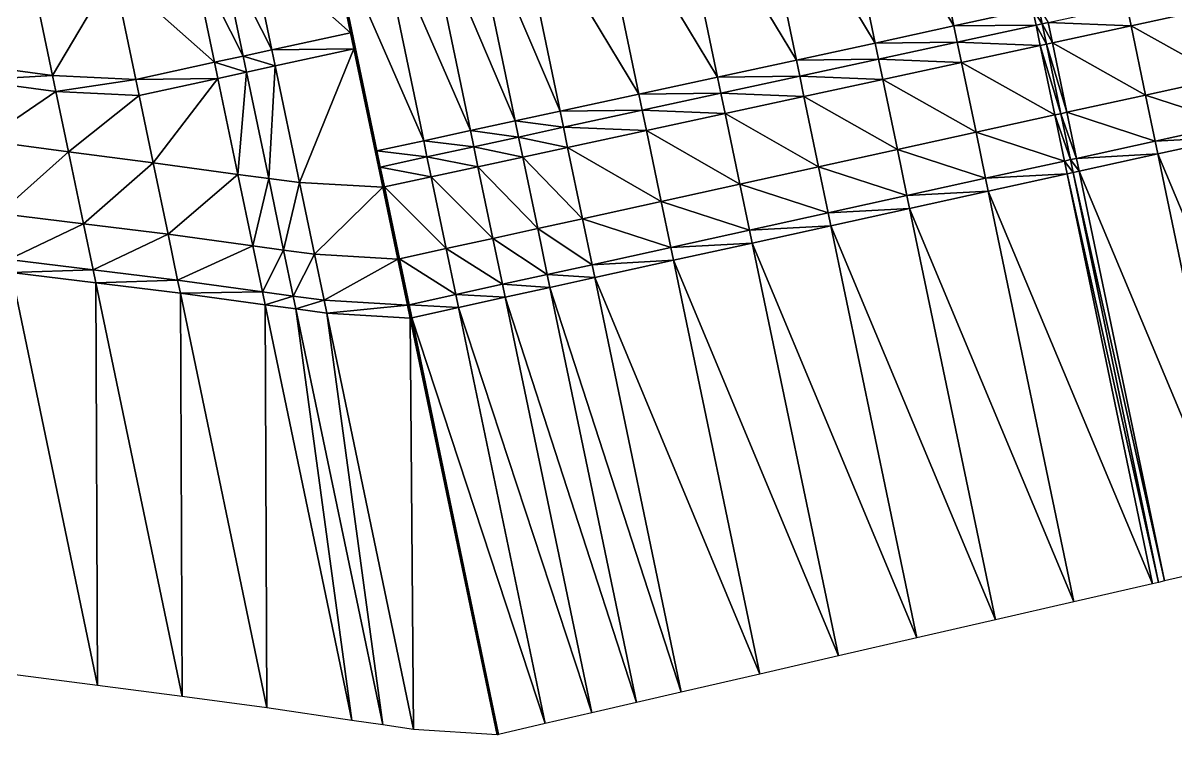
# Model space of a CAD drawing. Header units: metres. Extents: x 1882598 to 1885460, y 3171405 to 3171756.
# Drawn here: x 1883346.75 to 1883361.05, y 3171627.9 to 3171636.72 of the extents above; entities that cross this region are included whole.
import ezdxf

# ---------------------------------------------------------------- set-up
doc = ezdxf.new("R2010")
doc.units = ezdxf.units.M
doc.header["$MEASUREMENT"] = 0
doc.layers.add('Triangles surfaces projet', color=7, linetype='Continuous', true_color=0x848484)

msp = doc.modelspace()

# ---------------------------------------------------------------- linework, layer by layer
at = {"layer": 'Triangles surfaces projet'}
for points in [[(1883356.738, 3171639.271, 150.775), (1883357.715, 3171639.482, 150.776), (1883358.299, 3171636.688, 150.833), (1883356.738, 3171639.271, 150.775)], [(1883357.715, 3171639.482, 150.776), (1883359.276, 3171636.899, 150.834), (1883358.299, 3171636.688, 150.833), (1883357.715, 3171639.482, 150.776)], [(1883357.321, 3171636.476, 150.832), (1883355.761, 3171639.059, 150.774), (1883356.738, 3171639.271, 150.775), (1883357.321, 3171636.476, 150.832)], [(1883358.299, 3171636.688, 150.833), (1883357.321, 3171636.476, 150.832), (1883356.738, 3171639.271, 150.775), (1883358.299, 3171636.688, 150.833)], [(1883354.783, 3171638.848, 150.773), (1883355.761, 3171639.059, 150.774), (1883356.344, 3171636.265, 150.831), (1883354.783, 3171638.848, 150.773)], [(1883357.321, 3171636.476, 150.832), (1883356.344, 3171636.265, 150.831), (1883355.761, 3171639.059, 150.774), (1883357.321, 3171636.476, 150.832)], [(1883355.366, 3171636.054, 150.83), (1883353.806, 3171638.636, 150.772), (1883354.783, 3171638.848, 150.773), (1883355.366, 3171636.054, 150.83)], [(1883356.344, 3171636.265, 150.831), (1883355.366, 3171636.054, 150.83), (1883354.783, 3171638.848, 150.773), (1883356.344, 3171636.265, 150.831)], [(1883354.389, 3171635.842, 150.829), (1883352.828, 3171638.425, 150.771), (1883353.806, 3171638.636, 150.772), (1883354.389, 3171635.842, 150.829)], [(1883353.806, 3171638.636, 150.772), (1883355.366, 3171636.054, 150.83), (1883354.389, 3171635.842, 150.829), (1883353.806, 3171638.636, 150.772)], [(1883353.412, 3171635.631, 150.828), (1883352.272, 3171638.305, 150.77), (1883352.828, 3171638.425, 150.771), (1883353.412, 3171635.631, 150.828)], [(1883352.828, 3171638.425, 150.771), (1883354.389, 3171635.842, 150.829), (1883353.412, 3171635.631, 150.828), (1883352.828, 3171638.425, 150.771)], [(1883351.716, 3171638.184, 150.77), (1883352.272, 3171638.305, 150.77), (1883352.855, 3171635.51, 150.828), (1883351.716, 3171638.184, 150.77)], [(1883353.412, 3171635.631, 150.828), (1883352.855, 3171635.51, 150.828), (1883352.272, 3171638.305, 150.77), (1883353.412, 3171635.631, 150.828)], [(1883350.555, 3171637.933, 150.769), (1883351.136, 3171638.059, 150.769), (1883351.719, 3171635.265, 150.826), (1883350.555, 3171637.933, 150.769)], [(1883352.299, 3171635.39, 150.827), (1883351.136, 3171638.059, 150.769), (1883351.716, 3171638.184, 150.77), (1883352.299, 3171635.39, 150.827)], [(1883352.299, 3171635.39, 150.827), (1883351.719, 3171635.265, 150.826), (1883351.136, 3171638.059, 150.769), (1883352.299, 3171635.39, 150.827)], [(1883352.299, 3171635.39, 150.827), (1883351.716, 3171638.184, 150.77), (1883352.855, 3171635.51, 150.828), (1883352.299, 3171635.39, 150.827)], [(1883349.558, 3171637.718, 150.768), (1883350.536, 3171637.929, 150.769), (1883350.812, 3171636.603, 150.796), (1883349.558, 3171637.718, 150.768)], [(1883350.546, 3171637.931, 150.769), (1883350.812, 3171636.603, 150.796), (1883350.536, 3171637.929, 150.769), (1883350.546, 3171637.931, 150.769)], [(1883350.555, 3171637.933, 150.769), (1883350.976, 3171635.871, 150.811), (1883350.546, 3171637.931, 150.769), (1883350.555, 3171637.933, 150.769)], [(1883350.546, 3171637.931, 150.769), (1883350.976, 3171635.871, 150.811), (1883350.812, 3171636.603, 150.796), (1883350.546, 3171637.931, 150.769)], [(1883351.139, 3171635.139, 150.826), (1883350.555, 3171637.933, 150.769), (1883351.719, 3171635.265, 150.826), (1883351.139, 3171635.139, 150.826)], [(1883350.555, 3171637.933, 150.769), (1883351.139, 3171635.139, 150.826), (1883350.976, 3171635.871, 150.811), (1883350.555, 3171637.933, 150.769)], [(1883349.202, 3171637.641, 150.767), (1883349.479, 3171636.315, 150.795), (1883348.846, 3171637.564, 150.767), (1883349.202, 3171637.641, 150.767)], [(1883349.558, 3171637.718, 150.768), (1883349.835, 3171636.392, 150.795), (1883349.202, 3171637.641, 150.767), (1883349.558, 3171637.718, 150.768)], [(1883349.202, 3171637.641, 150.767), (1883349.835, 3171636.392, 150.795), (1883349.479, 3171636.315, 150.795), (1883349.202, 3171637.641, 150.767)], [(1883350.812, 3171636.603, 150.796), (1883349.835, 3171636.392, 150.795), (1883349.558, 3171637.718, 150.768), (1883350.812, 3171636.603, 150.796)], [(1883345.769, 3171637.622, 150.782), (1883346.82, 3171637.482, 150.774), (1883346.063, 3171636.214, 150.811), (1883345.769, 3171637.622, 150.782)], [(1883347.869, 3171637.352, 150.766), (1883348.846, 3171637.564, 150.767), (1883349.123, 3171636.238, 150.794), (1883347.869, 3171637.352, 150.766)], [(1883349.123, 3171636.238, 150.794), (1883348.846, 3171637.564, 150.767), (1883349.479, 3171636.315, 150.795), (1883349.123, 3171636.238, 150.794)], [(1883346.063, 3171636.214, 150.811), (1883346.82, 3171637.482, 150.774), (1883347.114, 3171636.074, 150.803), (1883346.063, 3171636.214, 150.811)], [(1883347.869, 3171637.352, 150.766), (1883347.114, 3171636.074, 150.803), (1883346.82, 3171637.482, 150.774), (1883347.869, 3171637.352, 150.766)], [(1883347.114, 3171636.074, 150.803), (1883347.869, 3171637.352, 150.766), (1883348.145, 3171636.026, 150.793), (1883347.114, 3171636.074, 150.803)], [(1883348.145, 3171636.026, 150.793), (1883347.869, 3171637.352, 150.766), (1883349.123, 3171636.238, 150.794), (1883348.145, 3171636.026, 150.793)], [(1883359.351, 3171636.916, 150.834), (1883359.393, 3171636.716, 151.038), (1883359.276, 3171636.899, 150.834), (1883359.351, 3171636.916, 150.834)], [(1883359.393, 3171636.716, 151.038), (1883359.351, 3171636.916, 150.834), (1883359.468, 3171636.732, 151.038), (1883359.393, 3171636.716, 151.038)], [(1883359.468, 3171636.732, 151.038), (1883360.446, 3171636.943, 151.039), (1883360.499, 3171636.689, 151.044), (1883359.468, 3171636.732, 151.038)], [(1883360.499, 3171636.689, 151.044), (1883360.446, 3171636.943, 151.039), (1883361.476, 3171636.9, 151.045), (1883360.499, 3171636.689, 151.044)], [(1883359.318, 3171636.699, 151.038), (1883358.299, 3171636.688, 150.833), (1883359.276, 3171636.899, 150.834), (1883359.318, 3171636.699, 151.038)], [(1883359.318, 3171636.699, 151.038), (1883359.276, 3171636.899, 150.834), (1883359.393, 3171636.716, 151.038), (1883359.318, 3171636.699, 151.038)], [(1883360.499, 3171636.689, 151.044), (1883361.476, 3171636.9, 151.045), (1883361.655, 3171636.046, 150.172), (1883360.499, 3171636.689, 151.044)], [(1883357.321, 3171636.476, 150.832), (1883358.299, 3171636.688, 150.833), (1883358.34, 3171636.488, 151.037), (1883357.321, 3171636.476, 150.832)], [(1883358.299, 3171636.688, 150.833), (1883359.318, 3171636.699, 151.038), (1883358.34, 3171636.488, 151.037), (1883358.299, 3171636.688, 150.833)], [(1883359.371, 3171636.446, 151.043), (1883358.34, 3171636.488, 151.037), (1883359.318, 3171636.699, 151.038), (1883359.371, 3171636.446, 151.043)], [(1883359.446, 3171636.462, 151.043), (1883359.318, 3171636.699, 151.038), (1883359.393, 3171636.716, 151.038), (1883359.446, 3171636.462, 151.043)], [(1883359.371, 3171636.446, 151.043), (1883359.318, 3171636.699, 151.038), (1883359.446, 3171636.462, 151.043), (1883359.371, 3171636.446, 151.043)], [(1883359.521, 3171636.479, 151.043), (1883359.393, 3171636.716, 151.038), (1883359.468, 3171636.732, 151.038), (1883359.521, 3171636.479, 151.043)], [(1883359.521, 3171636.479, 151.043), (1883359.446, 3171636.462, 151.043), (1883359.393, 3171636.716, 151.038), (1883359.521, 3171636.479, 151.043)], [(1883359.521, 3171636.479, 151.043), (1883359.468, 3171636.732, 151.038), (1883360.499, 3171636.689, 151.044), (1883359.521, 3171636.479, 151.043)], [(1883360.499, 3171636.689, 151.044), (1883360.678, 3171635.831, 150.167), (1883359.521, 3171636.479, 151.043), (1883360.499, 3171636.689, 151.044)], [(1883360.678, 3171635.831, 150.167), (1883360.499, 3171636.689, 151.044), (1883361.655, 3171636.046, 150.172), (1883360.678, 3171635.831, 150.167)], [(1883349.835, 3171636.392, 150.795), (1883350.812, 3171636.603, 150.796), (1883350.854, 3171636.403, 151), (1883349.835, 3171636.392, 150.795)], [(1883350.976, 3171635.871, 150.811), (1883350.854, 3171636.403, 151), (1883350.812, 3171636.603, 150.796), (1883350.976, 3171635.871, 150.811)], [(1883357.363, 3171636.277, 151.036), (1883357.321, 3171636.476, 150.832), (1883358.34, 3171636.488, 151.037), (1883357.363, 3171636.277, 151.036)], [(1883357.363, 3171636.277, 151.036), (1883358.34, 3171636.488, 151.037), (1883358.393, 3171636.235, 151.042), (1883357.363, 3171636.277, 151.036)], [(1883358.34, 3171636.488, 151.037), (1883359.371, 3171636.446, 151.043), (1883358.393, 3171636.235, 151.042), (1883358.34, 3171636.488, 151.037)], [(1883349.835, 3171636.392, 150.795), (1883349.877, 3171636.192, 150.999), (1883349.479, 3171636.315, 150.795), (1883349.835, 3171636.392, 150.795)], [(1883349.835, 3171636.392, 150.795), (1883350.854, 3171636.403, 151), (1883349.877, 3171636.192, 150.999), (1883349.835, 3171636.392, 150.795)], [(1883350.854, 3171636.403, 151), (1883350.178, 3171634.746, 151.029), (1883349.877, 3171636.192, 150.999), (1883350.854, 3171636.403, 151)], [(1883350.854, 3171636.403, 151), (1883351.212, 3171634.687, 151.035), (1883350.178, 3171634.746, 151.029), (1883350.854, 3171636.403, 151)], [(1883351.212, 3171634.687, 151.035), (1883350.854, 3171636.403, 151), (1883351.017, 3171635.671, 151.015), (1883351.212, 3171634.687, 151.035)], [(1883350.854, 3171636.403, 151), (1883350.976, 3171635.871, 150.811), (1883351.017, 3171635.671, 151.015), (1883350.854, 3171636.403, 151)], [(1883356.344, 3171636.265, 150.831), (1883357.321, 3171636.476, 150.832), (1883357.363, 3171636.277, 151.036), (1883356.344, 3171636.265, 150.831)], [(1883358.393, 3171636.235, 151.042), (1883359.371, 3171636.446, 151.043), (1883359.551, 3171635.584, 150.162), (1883358.393, 3171636.235, 151.042)], [(1883359.446, 3171636.462, 151.043), (1883359.626, 3171635.6, 150.162), (1883359.371, 3171636.446, 151.043), (1883359.446, 3171636.462, 151.043)], [(1883359.626, 3171635.6, 150.162), (1883359.551, 3171635.584, 150.162), (1883359.371, 3171636.446, 151.043), (1883359.626, 3171635.6, 150.162)], [(1883359.446, 3171636.462, 151.043), (1883359.521, 3171636.479, 151.043), (1883359.701, 3171635.617, 150.163), (1883359.446, 3171636.462, 151.043)], [(1883359.446, 3171636.462, 151.043), (1883359.701, 3171635.617, 150.163), (1883359.626, 3171635.6, 150.162), (1883359.446, 3171636.462, 151.043)], [(1883359.521, 3171636.479, 151.043), (1883360.678, 3171635.831, 150.167), (1883359.701, 3171635.617, 150.163), (1883359.521, 3171636.479, 151.043)], [(1883347.114, 3171636.074, 150.803), (1883346.105, 3171636.014, 151.015), (1883346.063, 3171636.214, 150.811), (1883347.114, 3171636.074, 150.803)], [(1883348.145, 3171636.026, 150.793), (1883349.123, 3171636.238, 150.794), (1883349.165, 3171636.038, 150.998), (1883348.145, 3171636.026, 150.793)], [(1883349.521, 3171636.115, 150.999), (1883349.123, 3171636.238, 150.794), (1883349.479, 3171636.315, 150.795), (1883349.521, 3171636.115, 150.999)], [(1883349.123, 3171636.238, 150.794), (1883349.521, 3171636.115, 150.999), (1883349.165, 3171636.038, 150.998), (1883349.123, 3171636.238, 150.794)], [(1883349.479, 3171636.315, 150.795), (1883349.877, 3171636.192, 150.999), (1883349.521, 3171636.115, 150.999), (1883349.479, 3171636.315, 150.795)], [(1883355.366, 3171636.054, 150.83), (1883356.344, 3171636.265, 150.831), (1883356.385, 3171636.065, 151.035), (1883355.366, 3171636.054, 150.83)], [(1883357.363, 3171636.277, 151.036), (1883356.385, 3171636.065, 151.035), (1883356.344, 3171636.265, 150.831), (1883357.363, 3171636.277, 151.036)], [(1883357.363, 3171636.277, 151.036), (1883357.416, 3171636.024, 151.041), (1883356.385, 3171636.065, 151.035), (1883357.363, 3171636.277, 151.036)], [(1883357.416, 3171636.024, 151.041), (1883357.363, 3171636.277, 151.036), (1883358.393, 3171636.235, 151.042), (1883357.416, 3171636.024, 151.041)], [(1883358.574, 3171635.37, 150.158), (1883357.416, 3171636.024, 151.041), (1883358.393, 3171636.235, 151.042), (1883358.574, 3171635.37, 150.158)], [(1883358.574, 3171635.37, 150.158), (1883358.393, 3171636.235, 151.042), (1883359.551, 3171635.584, 150.162), (1883358.574, 3171635.37, 150.158)], [(1883346.105, 3171636.014, 151.015), (1883347.114, 3171636.074, 150.803), (1883347.156, 3171635.874, 151.007), (1883346.105, 3171636.014, 151.015)], [(1883348.145, 3171636.026, 150.793), (1883347.156, 3171635.874, 151.007), (1883347.114, 3171636.074, 150.803), (1883348.145, 3171636.026, 150.793)], [(1883349.165, 3171636.038, 150.998), (1883349.521, 3171636.115, 150.999), (1883349.413, 3171634.848, 151.023), (1883349.165, 3171636.038, 150.998)], [(1883349.796, 3171634.797, 151.026), (1883349.413, 3171634.848, 151.023), (1883349.521, 3171636.115, 150.999), (1883349.796, 3171634.797, 151.026)], [(1883349.877, 3171636.192, 150.999), (1883349.796, 3171634.797, 151.026), (1883349.521, 3171636.115, 150.999), (1883349.877, 3171636.192, 150.999)], [(1883349.796, 3171634.797, 151.026), (1883349.877, 3171636.192, 150.999), (1883350.178, 3171634.746, 151.029), (1883349.796, 3171634.797, 151.026)], [(1883355.408, 3171635.854, 151.034), (1883355.366, 3171636.054, 150.83), (1883356.385, 3171636.065, 151.035), (1883355.408, 3171635.854, 151.034)], [(1883355.408, 3171635.854, 151.034), (1883356.385, 3171636.065, 151.035), (1883356.438, 3171635.814, 151.04), (1883355.408, 3171635.854, 151.034)], [(1883356.438, 3171635.814, 151.04), (1883356.385, 3171636.065, 151.035), (1883357.416, 3171636.024, 151.041), (1883356.438, 3171635.814, 151.04)], [(1883346.26, 3171635.269, 151.03), (1883346.105, 3171636.014, 151.015), (1883347.156, 3171635.874, 151.007), (1883346.26, 3171635.269, 151.03)], [(1883348.187, 3171635.826, 150.997), (1883347.156, 3171635.874, 151.007), (1883348.145, 3171636.026, 150.793), (1883348.187, 3171635.826, 150.997)], [(1883348.187, 3171635.826, 150.997), (1883348.145, 3171636.026, 150.793), (1883349.165, 3171636.038, 150.998), (1883348.187, 3171635.826, 150.997)], [(1883348.187, 3171635.826, 150.997), (1883349.165, 3171636.038, 150.998), (1883348.362, 3171634.989, 151.014), (1883348.187, 3171635.826, 150.997)], [(1883349.165, 3171636.038, 150.998), (1883349.413, 3171634.848, 151.023), (1883348.362, 3171634.989, 151.014), (1883349.165, 3171636.038, 150.998)], [(1883354.389, 3171635.842, 150.829), (1883355.366, 3171636.054, 150.83), (1883355.408, 3171635.854, 151.034), (1883354.389, 3171635.842, 150.829)], [(1883356.438, 3171635.814, 151.04), (1883357.416, 3171636.024, 151.041), (1883357.597, 3171635.155, 150.153), (1883356.438, 3171635.814, 151.04)], [(1883357.416, 3171636.024, 151.041), (1883358.574, 3171635.37, 150.158), (1883357.597, 3171635.155, 150.153), (1883357.416, 3171636.024, 151.041)], [(1883361.774, 3171635.475, 150.172), (1883360.678, 3171635.831, 150.167), (1883361.655, 3171636.046, 150.172), (1883361.774, 3171635.475, 150.172)], [(1883347.311, 3171635.129, 151.022), (1883346.26, 3171635.269, 151.03), (1883347.156, 3171635.874, 151.007), (1883347.311, 3171635.129, 151.022)], [(1883347.311, 3171635.129, 151.022), (1883347.156, 3171635.874, 151.007), (1883348.187, 3171635.826, 150.997), (1883347.311, 3171635.129, 151.022)], [(1883347.311, 3171635.129, 151.022), (1883348.187, 3171635.826, 150.997), (1883348.362, 3171634.989, 151.014), (1883347.311, 3171635.129, 151.022)], [(1883350.976, 3171635.871, 150.811), (1883351.139, 3171635.139, 150.826), (1883351.017, 3171635.671, 151.015), (1883350.976, 3171635.871, 150.811)], [(1883354.431, 3171635.642, 151.033), (1883353.412, 3171635.631, 150.828), (1883354.389, 3171635.842, 150.829), (1883354.431, 3171635.642, 151.033)], [(1883354.431, 3171635.642, 151.033), (1883354.389, 3171635.842, 150.829), (1883355.408, 3171635.854, 151.034), (1883354.431, 3171635.642, 151.033)], [(1883354.431, 3171635.642, 151.033), (1883355.408, 3171635.854, 151.034), (1883355.46, 3171635.603, 151.039), (1883354.431, 3171635.642, 151.033)], [(1883355.408, 3171635.854, 151.034), (1883356.438, 3171635.814, 151.04), (1883355.46, 3171635.603, 151.039), (1883355.408, 3171635.854, 151.034)], [(1883356.62, 3171634.941, 150.149), (1883355.46, 3171635.603, 151.039), (1883356.438, 3171635.814, 151.04), (1883356.62, 3171634.941, 150.149)], [(1883357.597, 3171635.155, 150.153), (1883356.62, 3171634.941, 150.149), (1883356.438, 3171635.814, 151.04), (1883357.597, 3171635.155, 150.153)], [(1883360.797, 3171635.261, 150.167), (1883359.701, 3171635.617, 150.163), (1883360.678, 3171635.831, 150.167), (1883360.797, 3171635.261, 150.167)], [(1883360.797, 3171635.261, 150.167), (1883360.678, 3171635.831, 150.167), (1883361.774, 3171635.475, 150.172), (1883360.797, 3171635.261, 150.167)], [(1883351.212, 3171634.687, 151.035), (1883351.017, 3171635.671, 151.015), (1883351.222, 3171634.689, 151.035), (1883351.212, 3171634.687, 151.035)], [(1883351.18, 3171634.939, 151.03), (1883351.017, 3171635.671, 151.015), (1883351.139, 3171635.139, 150.826), (1883351.18, 3171634.939, 151.03)], [(1883351.017, 3171635.671, 151.015), (1883351.18, 3171634.939, 151.03), (1883351.222, 3171634.689, 151.035), (1883351.017, 3171635.671, 151.015)], [(1883353.453, 3171635.431, 151.032), (1883352.855, 3171635.51, 150.828), (1883353.412, 3171635.631, 150.828), (1883353.453, 3171635.431, 151.032)], [(1883353.412, 3171635.631, 150.828), (1883354.431, 3171635.642, 151.033), (1883353.453, 3171635.431, 151.032), (1883353.412, 3171635.631, 150.828)], [(1883353.453, 3171635.431, 151.032), (1883354.431, 3171635.642, 151.033), (1883354.483, 3171635.392, 151.038), (1883353.453, 3171635.431, 151.032)], [(1883355.46, 3171635.603, 151.039), (1883354.483, 3171635.392, 151.038), (1883354.431, 3171635.642, 151.033), (1883355.46, 3171635.603, 151.039)], [(1883352.299, 3171635.39, 150.827), (1883352.855, 3171635.51, 150.828), (1883352.897, 3171635.311, 151.032), (1883352.299, 3171635.39, 150.827)], [(1883353.453, 3171635.431, 151.032), (1883352.897, 3171635.311, 151.032), (1883352.855, 3171635.51, 150.828), (1883353.453, 3171635.431, 151.032)], [(1883354.483, 3171635.392, 151.038), (1883355.46, 3171635.603, 151.039), (1883355.643, 3171634.727, 150.144), (1883354.483, 3171635.392, 151.038)], [(1883356.62, 3171634.941, 150.149), (1883355.643, 3171634.727, 150.144), (1883355.46, 3171635.603, 151.039), (1883356.62, 3171634.941, 150.149)], [(1883359.67, 3171635.013, 150.162), (1883358.574, 3171635.37, 150.158), (1883359.551, 3171635.584, 150.162), (1883359.67, 3171635.013, 150.162)], [(1883359.551, 3171635.584, 150.162), (1883359.626, 3171635.6, 150.162), (1883359.745, 3171635.03, 150.162), (1883359.551, 3171635.584, 150.162)], [(1883359.67, 3171635.013, 150.162), (1883359.551, 3171635.584, 150.162), (1883359.745, 3171635.03, 150.162), (1883359.67, 3171635.013, 150.162)], [(1883359.701, 3171635.617, 150.163), (1883359.82, 3171635.046, 150.163), (1883359.626, 3171635.6, 150.162), (1883359.701, 3171635.617, 150.163)], [(1883359.745, 3171635.03, 150.162), (1883359.626, 3171635.6, 150.162), (1883359.82, 3171635.046, 150.163), (1883359.745, 3171635.03, 150.162)], [(1883360.797, 3171635.261, 150.167), (1883359.82, 3171635.046, 150.163), (1883359.701, 3171635.617, 150.163), (1883360.797, 3171635.261, 150.167)], [(1883352.299, 3171635.39, 150.827), (1883352.341, 3171635.19, 151.031), (1883351.719, 3171635.265, 150.826), (1883352.299, 3171635.39, 150.827)], [(1883352.341, 3171635.19, 151.031), (1883352.299, 3171635.39, 150.827), (1883352.897, 3171635.311, 151.032), (1883352.341, 3171635.19, 151.031)], [(1883353.453, 3171635.431, 151.032), (1883353.505, 3171635.181, 151.037), (1883352.897, 3171635.311, 151.032), (1883353.453, 3171635.431, 151.032)], [(1883353.505, 3171635.181, 151.037), (1883353.453, 3171635.431, 151.032), (1883354.483, 3171635.392, 151.038), (1883353.505, 3171635.181, 151.037)], [(1883354.667, 3171634.512, 150.14), (1883353.505, 3171635.181, 151.037), (1883354.483, 3171635.392, 151.038), (1883354.667, 3171634.512, 150.14)], [(1883354.483, 3171635.392, 151.038), (1883355.643, 3171634.727, 150.144), (1883354.667, 3171634.512, 150.14), (1883354.483, 3171635.392, 151.038)], [(1883358.574, 3171635.37, 150.158), (1883358.693, 3171634.799, 150.158), (1883357.597, 3171635.155, 150.153), (1883358.574, 3171635.37, 150.158)], [(1883359.67, 3171635.013, 150.162), (1883358.693, 3171634.799, 150.158), (1883358.574, 3171635.37, 150.158), (1883359.67, 3171635.013, 150.162)], [(1883361.774, 3171635.475, 150.172), (1883361.807, 3171635.315, 150.335), (1883360.797, 3171635.261, 150.167), (1883361.774, 3171635.475, 150.172)], [(1883347.311, 3171635.129, 151.022), (1883346.45, 3171634.362, 150.103), (1883346.26, 3171635.269, 151.03), (1883347.311, 3171635.129, 151.022)], [(1883351.139, 3171635.139, 150.826), (1883351.719, 3171635.265, 150.826), (1883351.76, 3171635.065, 151.031), (1883351.139, 3171635.139, 150.826)], [(1883351.719, 3171635.265, 150.826), (1883352.341, 3171635.19, 151.031), (1883351.76, 3171635.065, 151.031), (1883351.719, 3171635.265, 150.826)], [(1883352.949, 3171635.061, 151.037), (1883352.341, 3171635.19, 151.031), (1883352.897, 3171635.311, 151.032), (1883352.949, 3171635.061, 151.037)], [(1883352.949, 3171635.061, 151.037), (1883352.897, 3171635.311, 151.032), (1883353.505, 3171635.181, 151.037), (1883352.949, 3171635.061, 151.037)], [(1883360.797, 3171635.261, 150.167), (1883360.83, 3171635.101, 150.331), (1883359.82, 3171635.046, 150.163), (1883360.797, 3171635.261, 150.167)], [(1883360.797, 3171635.261, 150.167), (1883361.807, 3171635.315, 150.335), (1883360.83, 3171635.101, 150.331), (1883360.797, 3171635.261, 150.167)], [(1883362.864, 3171630.254, 153.782), (1883360.83, 3171635.101, 150.331), (1883361.807, 3171635.315, 150.335), (1883362.864, 3171630.254, 153.782)], [(1883346.45, 3171634.362, 150.103), (1883347.311, 3171635.129, 151.022), (1883347.498, 3171634.234, 150.108), (1883346.45, 3171634.362, 150.103)], [(1883347.311, 3171635.129, 151.022), (1883348.362, 3171634.989, 151.014), (1883347.498, 3171634.234, 150.108), (1883347.311, 3171635.129, 151.022)], [(1883351.18, 3171634.939, 151.03), (1883351.139, 3171635.139, 150.826), (1883351.76, 3171635.065, 151.031), (1883351.18, 3171634.939, 151.03)], [(1883351.812, 3171634.816, 151.036), (1883351.18, 3171634.939, 151.03), (1883351.76, 3171635.065, 151.031), (1883351.812, 3171634.816, 151.036)], [(1883351.76, 3171635.065, 151.031), (1883352.341, 3171635.19, 151.031), (1883352.393, 3171634.941, 151.036), (1883351.76, 3171635.065, 151.031)], [(1883351.76, 3171635.065, 151.031), (1883352.393, 3171634.941, 151.036), (1883351.812, 3171634.816, 151.036), (1883351.76, 3171635.065, 151.031)], [(1883352.949, 3171635.061, 151.037), (1883352.393, 3171634.941, 151.036), (1883352.341, 3171635.19, 151.031), (1883352.949, 3171635.061, 151.037)], [(1883352.393, 3171634.941, 151.036), (1883352.949, 3171635.061, 151.037), (1883353.134, 3171634.176, 150.133), (1883352.393, 3171634.941, 151.036)], [(1883353.505, 3171635.181, 151.037), (1883353.69, 3171634.298, 150.135), (1883352.949, 3171635.061, 151.037), (1883353.505, 3171635.181, 151.037)], [(1883352.949, 3171635.061, 151.037), (1883353.69, 3171634.298, 150.135), (1883353.134, 3171634.176, 150.133), (1883352.949, 3171635.061, 151.037)], [(1883353.505, 3171635.181, 151.037), (1883354.667, 3171634.512, 150.14), (1883353.69, 3171634.298, 150.135), (1883353.505, 3171635.181, 151.037)], [(1883357.716, 3171634.585, 150.153), (1883356.62, 3171634.941, 150.149), (1883357.597, 3171635.155, 150.153), (1883357.716, 3171634.585, 150.153)], [(1883357.716, 3171634.585, 150.153), (1883357.597, 3171635.155, 150.153), (1883358.693, 3171634.799, 150.158), (1883357.716, 3171634.585, 150.153)], [(1883359.854, 3171634.887, 150.326), (1883359.82, 3171635.046, 150.163), (1883360.83, 3171635.101, 150.331), (1883359.854, 3171634.887, 150.326)], [(1883359.854, 3171634.887, 150.326), (1883360.83, 3171635.101, 150.331), (1883361.889, 3171630.03, 153.784), (1883359.854, 3171634.887, 150.326)], [(1883362.864, 3171630.254, 153.782), (1883361.889, 3171630.03, 153.784), (1883360.83, 3171635.101, 150.331), (1883362.864, 3171630.254, 153.782)], [(1883347.498, 3171634.234, 150.108), (1883348.362, 3171634.989, 151.014), (1883348.546, 3171634.106, 150.112), (1883347.498, 3171634.234, 150.108)], [(1883348.362, 3171634.989, 151.014), (1883349.413, 3171634.848, 151.023), (1883348.546, 3171634.106, 150.112), (1883348.362, 3171634.989, 151.014)], [(1883351.222, 3171634.689, 151.035), (1883351.18, 3171634.939, 151.03), (1883351.232, 3171634.691, 151.035), (1883351.222, 3171634.689, 151.035)], [(1883351.812, 3171634.816, 151.036), (1883351.232, 3171634.691, 151.035), (1883351.18, 3171634.939, 151.03), (1883351.812, 3171634.816, 151.036)], [(1883352.578, 3171634.054, 150.13), (1883351.812, 3171634.816, 151.036), (1883352.393, 3171634.941, 151.036), (1883352.578, 3171634.054, 150.13)], [(1883352.393, 3171634.941, 151.036), (1883353.134, 3171634.176, 150.133), (1883352.578, 3171634.054, 150.13), (1883352.393, 3171634.941, 151.036)], [(1883356.62, 3171634.941, 150.149), (1883356.739, 3171634.37, 150.149), (1883355.643, 3171634.727, 150.144), (1883356.62, 3171634.941, 150.149)], [(1883356.739, 3171634.37, 150.149), (1883356.62, 3171634.941, 150.149), (1883357.716, 3171634.585, 150.153), (1883356.739, 3171634.37, 150.149)], [(1883359.703, 3171634.854, 150.325), (1883358.693, 3171634.799, 150.158), (1883359.67, 3171635.013, 150.162), (1883359.703, 3171634.854, 150.325)], [(1883359.778, 3171634.87, 150.326), (1883359.67, 3171635.013, 150.162), (1883359.745, 3171635.03, 150.162), (1883359.778, 3171634.87, 150.326)], [(1883359.778, 3171634.87, 150.326), (1883359.703, 3171634.854, 150.325), (1883359.67, 3171635.013, 150.162), (1883359.778, 3171634.87, 150.326)], [(1883359.82, 3171635.046, 150.163), (1883359.854, 3171634.887, 150.326), (1883359.745, 3171635.03, 150.162), (1883359.82, 3171635.046, 150.163)], [(1883359.854, 3171634.887, 150.326), (1883359.778, 3171634.87, 150.326), (1883359.745, 3171635.03, 150.162), (1883359.854, 3171634.887, 150.326)], [(1883349.598, 3171633.962, 150.117), (1883348.546, 3171634.106, 150.112), (1883349.413, 3171634.848, 151.023), (1883349.598, 3171633.962, 150.117)], [(1883349.796, 3171634.797, 151.026), (1883349.598, 3171633.962, 150.117), (1883349.413, 3171634.848, 151.023), (1883349.796, 3171634.797, 151.026)], [(1883349.598, 3171633.962, 150.117), (1883349.796, 3171634.797, 151.026), (1883349.981, 3171633.909, 150.118), (1883349.598, 3171633.962, 150.117)], [(1883349.981, 3171633.909, 150.118), (1883349.796, 3171634.797, 151.026), (1883350.178, 3171634.746, 151.029), (1883349.981, 3171633.909, 150.118)], [(1883351.232, 3171634.691, 151.035), (1883351.812, 3171634.816, 151.036), (1883351.998, 3171633.927, 150.127), (1883351.232, 3171634.691, 151.035)], [(1883351.812, 3171634.816, 151.036), (1883352.578, 3171634.054, 150.13), (1883351.998, 3171633.927, 150.127), (1883351.812, 3171634.816, 151.036)], [(1883358.693, 3171634.799, 150.158), (1883358.726, 3171634.639, 150.321), (1883357.716, 3171634.585, 150.153), (1883358.693, 3171634.799, 150.158)], [(1883358.726, 3171634.639, 150.321), (1883358.693, 3171634.799, 150.158), (1883359.703, 3171634.854, 150.325), (1883358.726, 3171634.639, 150.321)], [(1883360.764, 3171629.771, 153.787), (1883358.726, 3171634.639, 150.321), (1883359.703, 3171634.854, 150.325), (1883360.764, 3171629.771, 153.787)], [(1883360.839, 3171629.788, 153.786), (1883359.703, 3171634.854, 150.325), (1883359.778, 3171634.87, 150.326), (1883360.839, 3171629.788, 153.786)], [(1883359.703, 3171634.854, 150.325), (1883360.839, 3171629.788, 153.786), (1883360.764, 3171629.771, 153.787), (1883359.703, 3171634.854, 150.325)], [(1883359.778, 3171634.87, 150.326), (1883359.854, 3171634.887, 150.326), (1883360.914, 3171629.806, 153.786), (1883359.778, 3171634.87, 150.326)], [(1883360.839, 3171629.788, 153.786), (1883359.778, 3171634.87, 150.326), (1883360.914, 3171629.806, 153.786), (1883360.839, 3171629.788, 153.786)], [(1883359.854, 3171634.887, 150.326), (1883361.889, 3171630.03, 153.784), (1883360.914, 3171629.806, 153.786), (1883359.854, 3171634.887, 150.326)], [(1883350.178, 3171634.746, 151.029), (1883350.364, 3171633.857, 150.12), (1883349.981, 3171633.909, 150.118), (1883350.178, 3171634.746, 151.029)], [(1883350.364, 3171633.857, 150.12), (1883350.178, 3171634.746, 151.029), (1883351.212, 3171634.687, 151.035), (1883350.364, 3171633.857, 150.12)], [(1883351.399, 3171633.795, 150.125), (1883350.364, 3171633.857, 150.12), (1883351.212, 3171634.687, 151.035), (1883351.399, 3171633.795, 150.125)], [(1883351.408, 3171633.797, 150.125), (1883351.212, 3171634.687, 151.035), (1883351.222, 3171634.689, 151.035), (1883351.408, 3171633.797, 150.125)], [(1883351.212, 3171634.687, 151.035), (1883351.408, 3171633.797, 150.125), (1883351.399, 3171633.795, 150.125), (1883351.212, 3171634.687, 151.035)], [(1883351.222, 3171634.689, 151.035), (1883351.232, 3171634.691, 151.035), (1883351.418, 3171633.8, 150.125), (1883351.222, 3171634.689, 151.035)], [(1883351.418, 3171633.8, 150.125), (1883351.408, 3171633.797, 150.125), (1883351.222, 3171634.689, 151.035), (1883351.418, 3171633.8, 150.125)], [(1883351.232, 3171634.691, 151.035), (1883351.998, 3171633.927, 150.127), (1883351.418, 3171633.8, 150.125), (1883351.232, 3171634.691, 151.035)], [(1883355.762, 3171634.156, 150.144), (1883354.667, 3171634.512, 150.14), (1883355.643, 3171634.727, 150.144), (1883355.762, 3171634.156, 150.144)], [(1883356.739, 3171634.37, 150.149), (1883355.762, 3171634.156, 150.144), (1883355.643, 3171634.727, 150.144), (1883356.739, 3171634.37, 150.149)], [(1883357.749, 3171634.425, 150.316), (1883357.716, 3171634.585, 150.153), (1883358.726, 3171634.639, 150.321), (1883357.749, 3171634.425, 150.316)], [(1883358.726, 3171634.639, 150.321), (1883359.789, 3171629.547, 153.789), (1883357.749, 3171634.425, 150.316), (1883358.726, 3171634.639, 150.321)], [(1883359.789, 3171629.547, 153.789), (1883358.726, 3171634.639, 150.321), (1883360.764, 3171629.771, 153.787), (1883359.789, 3171629.547, 153.789)], [(1883354.786, 3171633.942, 150.14), (1883353.69, 3171634.298, 150.135), (1883354.667, 3171634.512, 150.14), (1883354.786, 3171633.942, 150.14)], [(1883354.667, 3171634.512, 150.14), (1883355.762, 3171634.156, 150.144), (1883354.786, 3171633.942, 150.14), (1883354.667, 3171634.512, 150.14)], [(1883357.716, 3171634.585, 150.153), (1883357.749, 3171634.425, 150.316), (1883356.739, 3171634.37, 150.149), (1883357.716, 3171634.585, 150.153)], [(1883346.45, 3171634.362, 150.103), (1883347.498, 3171634.234, 150.108), (1883346.569, 3171633.791, 150.103), (1883346.45, 3171634.362, 150.103)], [(1883355.762, 3171634.156, 150.144), (1883356.739, 3171634.37, 150.149), (1883356.773, 3171634.211, 150.312), (1883355.762, 3171634.156, 150.144)], [(1883356.739, 3171634.37, 150.149), (1883357.749, 3171634.425, 150.316), (1883356.773, 3171634.211, 150.312), (1883356.739, 3171634.37, 150.149)], [(1883357.749, 3171634.425, 150.316), (1883358.814, 3171629.323, 153.791), (1883356.773, 3171634.211, 150.312), (1883357.749, 3171634.425, 150.316)], [(1883358.814, 3171629.323, 153.791), (1883357.749, 3171634.425, 150.316), (1883359.789, 3171629.547, 153.789), (1883358.814, 3171629.323, 153.791)], [(1883347.498, 3171634.234, 150.108), (1883347.617, 3171633.663, 150.108), (1883346.569, 3171633.791, 150.103), (1883347.498, 3171634.234, 150.108)], [(1883347.617, 3171633.663, 150.108), (1883347.498, 3171634.234, 150.108), (1883348.546, 3171634.106, 150.112), (1883347.617, 3171633.663, 150.108)], [(1883353.809, 3171633.727, 150.135), (1883353.134, 3171634.176, 150.133), (1883353.69, 3171634.298, 150.135), (1883353.809, 3171633.727, 150.135)], [(1883353.809, 3171633.727, 150.135), (1883353.69, 3171634.298, 150.135), (1883354.786, 3171633.942, 150.14), (1883353.809, 3171633.727, 150.135)], [(1883356.773, 3171634.211, 150.312), (1883355.796, 3171633.996, 150.307), (1883355.762, 3171634.156, 150.144), (1883356.773, 3171634.211, 150.312)], [(1883355.796, 3171633.996, 150.307), (1883356.773, 3171634.211, 150.312), (1883357.84, 3171629.099, 153.793), (1883355.796, 3171633.996, 150.307)], [(1883358.814, 3171629.323, 153.791), (1883357.84, 3171629.099, 153.793), (1883356.773, 3171634.211, 150.312), (1883358.814, 3171629.323, 153.791)], [(1883348.665, 3171633.535, 150.112), (1883347.617, 3171633.663, 150.108), (1883348.546, 3171634.106, 150.112), (1883348.665, 3171633.535, 150.112)], [(1883348.546, 3171634.106, 150.112), (1883349.598, 3171633.962, 150.117), (1883348.665, 3171633.535, 150.112), (1883348.546, 3171634.106, 150.112)], [(1883352.578, 3171634.054, 150.13), (1883352.697, 3171633.484, 150.13), (1883351.998, 3171633.927, 150.127), (1883352.578, 3171634.054, 150.13)], [(1883353.134, 3171634.176, 150.133), (1883353.253, 3171633.605, 150.133), (1883352.578, 3171634.054, 150.13), (1883353.134, 3171634.176, 150.133)], [(1883353.253, 3171633.605, 150.133), (1883352.697, 3171633.484, 150.13), (1883352.578, 3171634.054, 150.13), (1883353.253, 3171633.605, 150.133)], [(1883353.809, 3171633.727, 150.135), (1883353.253, 3171633.605, 150.133), (1883353.134, 3171634.176, 150.133), (1883353.809, 3171633.727, 150.135)], [(1883354.786, 3171633.942, 150.14), (1883355.762, 3171634.156, 150.144), (1883355.796, 3171633.996, 150.307), (1883354.786, 3171633.942, 150.14)], [(1883349.598, 3171633.962, 150.117), (1883349.717, 3171633.391, 150.117), (1883348.665, 3171633.535, 150.112), (1883349.598, 3171633.962, 150.117)], [(1883349.717, 3171633.391, 150.117), (1883349.598, 3171633.962, 150.117), (1883349.981, 3171633.909, 150.118), (1883349.717, 3171633.391, 150.117)], [(1883349.981, 3171633.909, 150.118), (1883350.1, 3171633.339, 150.118), (1883349.717, 3171633.391, 150.117), (1883349.981, 3171633.909, 150.118)], [(1883349.981, 3171633.909, 150.118), (1883350.364, 3171633.857, 150.12), (1883350.1, 3171633.339, 150.118), (1883349.981, 3171633.909, 150.118)], [(1883351.998, 3171633.927, 150.127), (1883352.117, 3171633.356, 150.127), (1883351.418, 3171633.8, 150.125), (1883351.998, 3171633.927, 150.127)], [(1883352.697, 3171633.484, 150.13), (1883352.117, 3171633.356, 150.127), (1883351.998, 3171633.927, 150.127), (1883352.697, 3171633.484, 150.13)], [(1883353.809, 3171633.727, 150.135), (1883354.786, 3171633.942, 150.14), (1883354.819, 3171633.782, 150.303), (1883353.809, 3171633.727, 150.135)], [(1883355.796, 3171633.996, 150.307), (1883354.819, 3171633.782, 150.303), (1883354.786, 3171633.942, 150.14), (1883355.796, 3171633.996, 150.307)], [(1883354.819, 3171633.782, 150.303), (1883355.796, 3171633.996, 150.307), (1883356.865, 3171628.875, 153.795), (1883354.819, 3171633.782, 150.303)], [(1883355.796, 3171633.996, 150.307), (1883357.84, 3171629.099, 153.793), (1883356.865, 3171628.875, 153.795), (1883355.796, 3171633.996, 150.307)], [(1883347.617, 3171633.663, 150.108), (1883346.602, 3171633.632, 150.267), (1883346.569, 3171633.791, 150.103), (1883347.617, 3171633.663, 150.108)], [(1883350.1, 3171633.339, 150.118), (1883350.364, 3171633.857, 150.12), (1883350.483, 3171633.286, 150.12), (1883350.1, 3171633.339, 150.118)], [(1883351.399, 3171633.795, 150.125), (1883350.483, 3171633.286, 150.12), (1883350.364, 3171633.857, 150.12), (1883351.399, 3171633.795, 150.125)], [(1883351.399, 3171633.795, 150.125), (1883351.518, 3171633.225, 150.125), (1883350.483, 3171633.286, 150.12), (1883351.399, 3171633.795, 150.125)], [(1883351.527, 3171633.227, 150.125), (1883351.399, 3171633.795, 150.125), (1883351.408, 3171633.797, 150.125), (1883351.527, 3171633.227, 150.125)], [(1883351.518, 3171633.225, 150.125), (1883351.399, 3171633.795, 150.125), (1883351.527, 3171633.227, 150.125), (1883351.518, 3171633.225, 150.125)], [(1883351.408, 3171633.797, 150.125), (1883351.418, 3171633.8, 150.125), (1883351.537, 3171633.229, 150.125), (1883351.408, 3171633.797, 150.125)], [(1883351.527, 3171633.227, 150.125), (1883351.408, 3171633.797, 150.125), (1883351.537, 3171633.229, 150.125), (1883351.527, 3171633.227, 150.125)], [(1883351.418, 3171633.8, 150.125), (1883352.117, 3171633.356, 150.127), (1883351.537, 3171633.229, 150.125), (1883351.418, 3171633.8, 150.125)], [(1883353.809, 3171633.727, 150.135), (1883354.819, 3171633.782, 150.303), (1883353.842, 3171633.568, 150.298), (1883353.809, 3171633.727, 150.135)], [(1883355.89, 3171628.651, 153.797), (1883353.842, 3171633.568, 150.298), (1883354.819, 3171633.782, 150.303), (1883355.89, 3171628.651, 153.797)], [(1883356.865, 3171628.875, 153.795), (1883355.89, 3171628.651, 153.797), (1883354.819, 3171633.782, 150.303), (1883356.865, 3171628.875, 153.795)], [(1883346.602, 3171633.632, 150.267), (1883347.617, 3171633.663, 150.108), (1883347.65, 3171633.504, 150.271), (1883346.602, 3171633.632, 150.267)], [(1883346.621, 3171628.647, 153.744), (1883346.602, 3171633.632, 150.267), (1883347.671, 3171628.509, 153.755), (1883346.621, 3171628.647, 153.744)], [(1883347.65, 3171633.504, 150.271), (1883347.671, 3171628.509, 153.755), (1883346.602, 3171633.632, 150.267), (1883347.65, 3171633.504, 150.271)], [(1883348.665, 3171633.535, 150.112), (1883347.65, 3171633.504, 150.271), (1883347.617, 3171633.663, 150.108), (1883348.665, 3171633.535, 150.112)], [(1883353.842, 3171633.568, 150.298), (1883353.253, 3171633.605, 150.133), (1883353.809, 3171633.727, 150.135), (1883353.842, 3171633.568, 150.298)], [(1883348.699, 3171633.375, 150.276), (1883347.65, 3171633.504, 150.271), (1883348.665, 3171633.535, 150.112), (1883348.699, 3171633.375, 150.276)], [(1883348.722, 3171628.371, 153.767), (1883347.671, 3171628.509, 153.755), (1883347.65, 3171633.504, 150.271), (1883348.722, 3171628.371, 153.767)], [(1883347.65, 3171633.504, 150.271), (1883348.699, 3171633.375, 150.276), (1883348.722, 3171628.371, 153.767), (1883347.65, 3171633.504, 150.271)], [(1883348.699, 3171633.375, 150.276), (1883348.665, 3171633.535, 150.112), (1883349.717, 3171633.391, 150.117), (1883348.699, 3171633.375, 150.276)], [(1883352.117, 3171633.356, 150.127), (1883352.697, 3171633.484, 150.13), (1883352.73, 3171633.324, 150.293), (1883352.117, 3171633.356, 150.127)], [(1883352.697, 3171633.484, 150.13), (1883353.253, 3171633.605, 150.133), (1883353.286, 3171633.446, 150.296), (1883352.697, 3171633.484, 150.13)], [(1883352.73, 3171633.324, 150.293), (1883352.697, 3171633.484, 150.13), (1883353.286, 3171633.446, 150.296), (1883352.73, 3171633.324, 150.293)], [(1883353.842, 3171633.568, 150.298), (1883353.286, 3171633.446, 150.296), (1883353.253, 3171633.605, 150.133), (1883353.842, 3171633.568, 150.298)], [(1883353.842, 3171633.568, 150.298), (1883354.915, 3171628.427, 153.799), (1883353.286, 3171633.446, 150.296), (1883353.842, 3171633.568, 150.298)], [(1883354.915, 3171628.427, 153.799), (1883353.842, 3171633.568, 150.298), (1883355.89, 3171628.651, 153.797), (1883354.915, 3171628.427, 153.799)], [(1883349.75, 3171633.231, 150.28), (1883348.699, 3171633.375, 150.276), (1883349.717, 3171633.391, 150.117), (1883349.75, 3171633.231, 150.28)], [(1883349.772, 3171628.232, 153.778), (1883348.699, 3171633.375, 150.276), (1883349.75, 3171633.231, 150.28), (1883349.772, 3171628.232, 153.778)], [(1883348.722, 3171628.371, 153.767), (1883348.699, 3171633.375, 150.276), (1883349.772, 3171628.232, 153.778), (1883348.722, 3171628.371, 153.767)], [(1883349.75, 3171633.231, 150.28), (1883349.717, 3171633.391, 150.117), (1883350.1, 3171633.339, 150.118), (1883349.75, 3171633.231, 150.28)], [(1883349.75, 3171633.231, 150.28), (1883350.1, 3171633.339, 150.118), (1883350.133, 3171633.179, 150.282), (1883349.75, 3171633.231, 150.28)], [(1883350.483, 3171633.286, 150.12), (1883350.133, 3171633.179, 150.282), (1883350.1, 3171633.339, 150.118), (1883350.483, 3171633.286, 150.12)], [(1883352.117, 3171633.356, 150.127), (1883352.15, 3171633.197, 150.291), (1883351.537, 3171633.229, 150.125), (1883352.117, 3171633.356, 150.127)], [(1883352.15, 3171633.197, 150.291), (1883352.117, 3171633.356, 150.127), (1883352.73, 3171633.324, 150.293), (1883352.15, 3171633.197, 150.291)], [(1883353.286, 3171633.446, 150.296), (1883354.36, 3171628.299, 153.801), (1883352.73, 3171633.324, 150.293), (1883353.286, 3171633.446, 150.296)], [(1883353.286, 3171633.446, 150.296), (1883354.915, 3171628.427, 153.799), (1883354.36, 3171628.299, 153.801), (1883353.286, 3171633.446, 150.296)], [(1883350.826, 3171628.076, 153.791), (1883349.772, 3171628.232, 153.778), (1883349.75, 3171633.231, 150.28), (1883350.826, 3171628.076, 153.791)], [(1883349.75, 3171633.231, 150.28), (1883350.133, 3171633.179, 150.282), (1883350.826, 3171628.076, 153.791), (1883349.75, 3171633.231, 150.28)], [(1883350.517, 3171633.127, 150.283), (1883350.133, 3171633.179, 150.282), (1883350.483, 3171633.286, 150.12), (1883350.517, 3171633.127, 150.283)], [(1883350.517, 3171633.127, 150.283), (1883350.483, 3171633.286, 150.12), (1883351.518, 3171633.225, 150.125), (1883350.517, 3171633.127, 150.283)], [(1883350.517, 3171633.127, 150.283), (1883351.518, 3171633.225, 150.125), (1883351.551, 3171633.065, 150.288), (1883350.517, 3171633.127, 150.283)], [(1883351.561, 3171633.067, 150.288), (1883351.518, 3171633.225, 150.125), (1883351.527, 3171633.227, 150.125), (1883351.561, 3171633.067, 150.288)], [(1883351.561, 3171633.067, 150.288), (1883351.551, 3171633.065, 150.288), (1883351.518, 3171633.225, 150.125), (1883351.561, 3171633.067, 150.288)], [(1883351.527, 3171633.227, 150.125), (1883351.537, 3171633.229, 150.125), (1883351.571, 3171633.069, 150.288), (1883351.527, 3171633.227, 150.125)], [(1883351.571, 3171633.069, 150.288), (1883351.561, 3171633.067, 150.288), (1883351.527, 3171633.227, 150.125), (1883351.571, 3171633.069, 150.288)], [(1883352.15, 3171633.197, 150.291), (1883351.571, 3171633.069, 150.288), (1883351.537, 3171633.229, 150.125), (1883352.15, 3171633.197, 150.291)], [(1883352.15, 3171633.197, 150.291), (1883353.227, 3171628.038, 153.803), (1883351.571, 3171633.069, 150.288), (1883352.15, 3171633.197, 150.291)], [(1883352.73, 3171633.324, 150.293), (1883353.806, 3171628.172, 153.802), (1883352.15, 3171633.197, 150.291), (1883352.73, 3171633.324, 150.293)], [(1883352.15, 3171633.197, 150.291), (1883353.806, 3171628.172, 153.802), (1883353.227, 3171628.038, 153.803), (1883352.15, 3171633.197, 150.291)], [(1883352.73, 3171633.324, 150.293), (1883354.36, 3171628.299, 153.801), (1883353.806, 3171628.172, 153.802), (1883352.73, 3171633.324, 150.293)], [(1883351.21, 3171628.02, 153.795), (1883350.133, 3171633.179, 150.282), (1883350.517, 3171633.127, 150.283), (1883351.21, 3171628.02, 153.795)], [(1883351.21, 3171628.02, 153.795), (1883350.826, 3171628.076, 153.791), (1883350.133, 3171633.179, 150.282), (1883351.21, 3171628.02, 153.795)], [(1883350.517, 3171633.127, 150.283), (1883351.594, 3171627.963, 153.8), (1883351.21, 3171628.02, 153.795), (1883350.517, 3171633.127, 150.283)], [(1883351.594, 3171627.963, 153.8), (1883350.517, 3171633.127, 150.283), (1883351.551, 3171633.065, 150.288), (1883351.594, 3171627.963, 153.8)], [(1883351.561, 3171633.067, 150.288), (1883352.64, 3171627.898, 153.808), (1883351.551, 3171633.065, 150.288), (1883351.561, 3171633.067, 150.288)], [(1883352.63, 3171627.896, 153.808), (1883351.594, 3171627.963, 153.8), (1883351.551, 3171633.065, 150.288), (1883352.63, 3171627.896, 153.808)], [(1883352.64, 3171627.898, 153.808), (1883352.63, 3171627.896, 153.808), (1883351.551, 3171633.065, 150.288), (1883352.64, 3171627.898, 153.808)], [(1883351.571, 3171633.069, 150.288), (1883352.649, 3171627.901, 153.808), (1883351.561, 3171633.067, 150.288), (1883351.571, 3171633.069, 150.288)], [(1883352.64, 3171627.898, 153.808), (1883351.561, 3171633.067, 150.288), (1883352.649, 3171627.901, 153.808), (1883352.64, 3171627.898, 153.808)], [(1883351.571, 3171633.069, 150.288), (1883353.227, 3171628.038, 153.803), (1883352.649, 3171627.901, 153.808), (1883351.571, 3171633.069, 150.288)]]:
    msp.add_3dface(points, dxfattribs=at)

doc.saveas('drawing.dxf')
